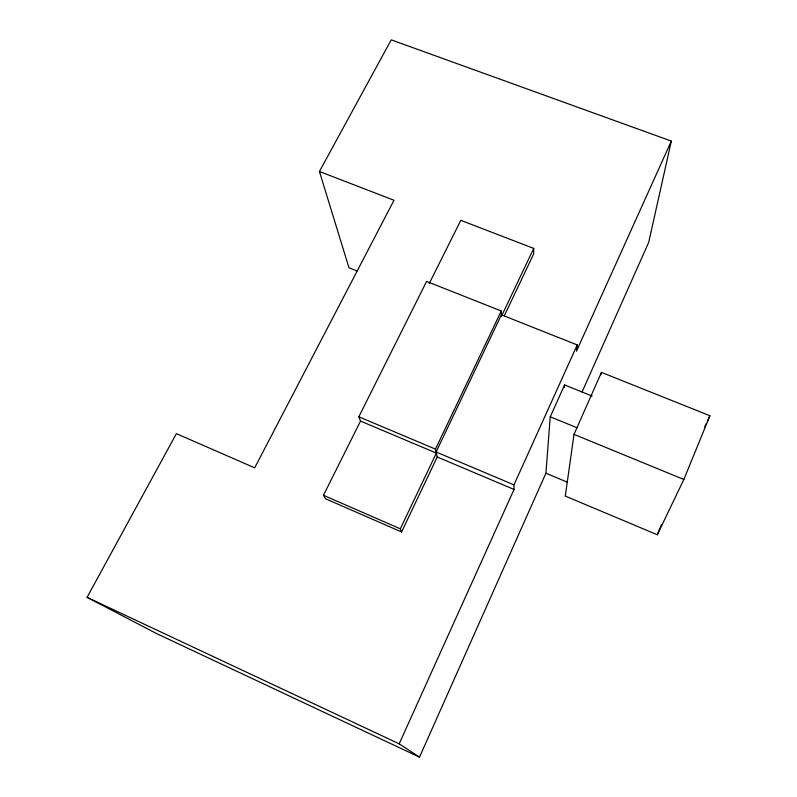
<?xml version="1.0" encoding="UTF-8"?>
<svg xmlns="http://www.w3.org/2000/svg" width="797" height="797" viewBox="0 0 797 797"><rect width="100%" height="100%" fill="white"/><g stroke="black" fill="none" stroke-linecap="round" stroke-linejoin="round"><path stroke-width="1.2" d="M429.214 283.573L460.805 220.321L533.741 248.405L533.591 254.133L504.292 315.811M582.059 392.034L648.728 242.288L671.323 141.079L391.237 39.85L319.428 171.475L394.007 200.256L254.691 467.829L176.386 433.648L87.072 597.342L157.318 633.944L419.501 757.15L545.915 473.219L550.229 416.791L564.595 384.931L592.151 396.059M564.336 387.392L564.595 384.931M501.273 311.009L435.461 449.119L437.224 456.99L401.598 531.968L400.323 528.809L436.348 453.094L360.533 421.085L358.839 416.811L426.604 281.411L501.273 311.009L501.403 314.825L577.217 344.932L576.46 351.198L671.323 141.079M574.009 434.375L565.292 496.073L657.306 534.757L683.846 479.475L709.928 415.735L601.446 372.378L574.009 434.375L683.846 479.475M600.998 374.809L601.446 372.378M657.306 534.757L661.48 524.565M419.501 757.15L399.177 743.83L514.035 489.448L513.965 484.865L577.217 344.932M704.697 426.883L706.272 423.546M707.318 421.314L709.928 415.735M501.403 314.825L436.108 452.009L513.965 484.865M501.452 316.27L533.741 248.405M401.598 531.968L325.545 498.763L323.462 495.286L360.533 421.085M357.046 270.98L348.966 267.752L319.428 171.475M550.229 416.791L576.898 427.71M545.915 473.219L567.364 482.195M358.839 416.811L435.461 449.119M437.224 456.99L514.035 489.448M323.462 495.286L400.323 528.809M87.072 597.342L399.177 743.83"/></g></svg>
